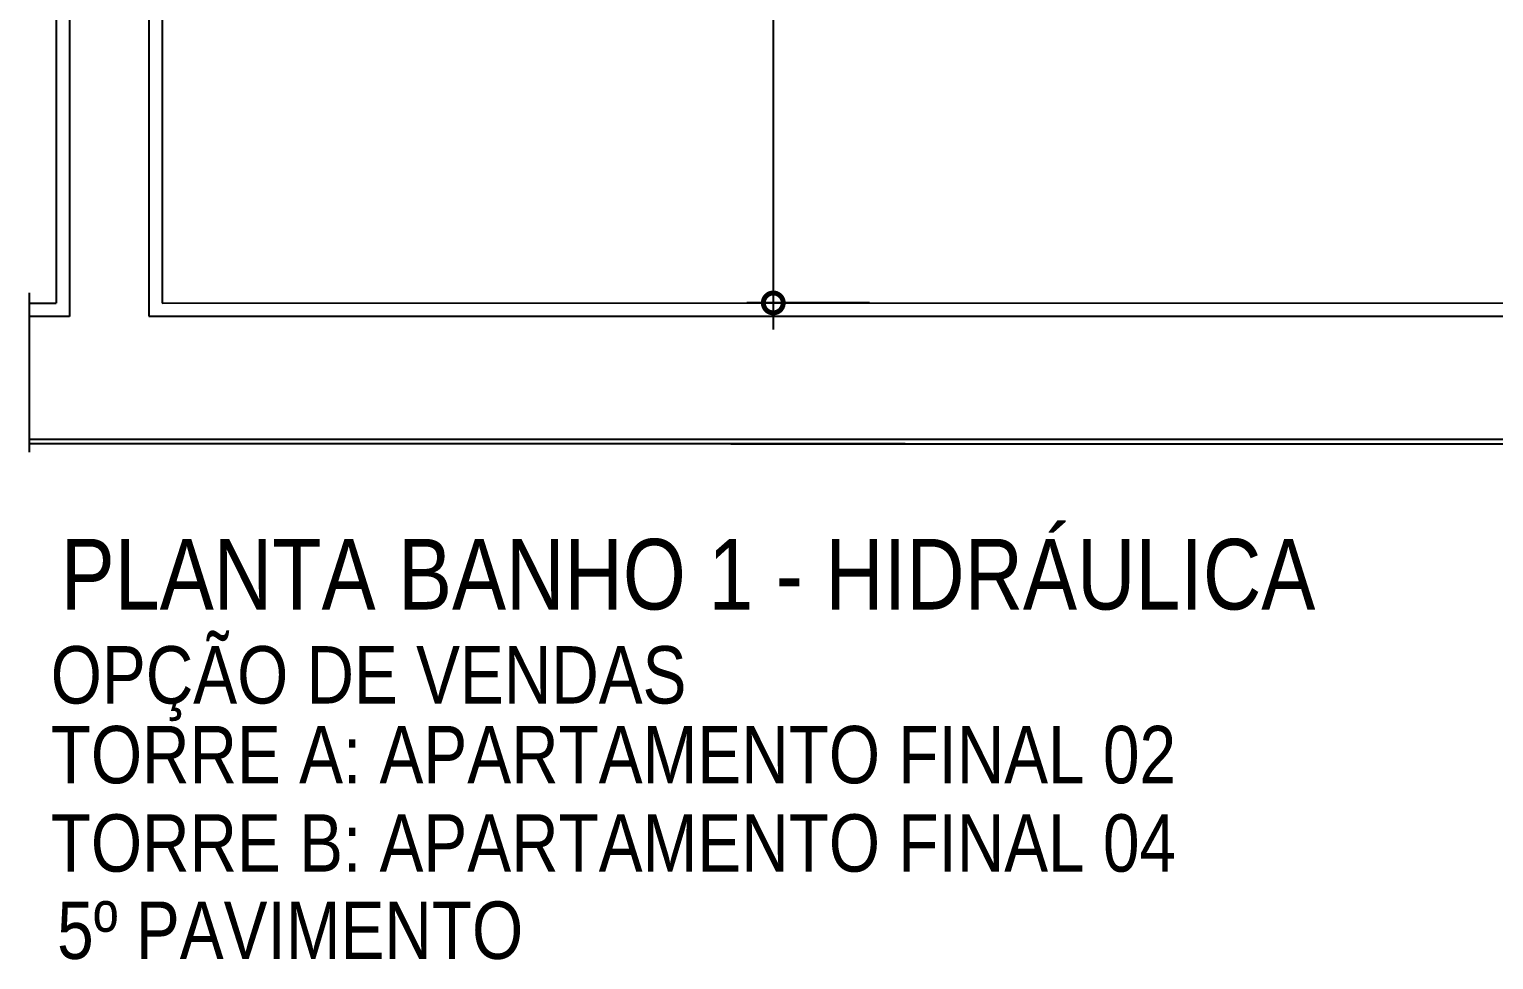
# Model space of a CAD drawing. Header units: metres. Extents: x 3 to 168, y -142 to 28.
# Drawn here: x 56.343 to 58.001, y -96.985 to -95.931 of the extents above; entities that cross this region are included whole.
import ezdxf

# ---------------------------------------------------------------- set-up
doc = ezdxf.new("R2010")
doc.units = ezdxf.units.M
for name, color, linetype in [('ARQ-ALV ACAB', 4, 'Continuous'), ('ARQ-ALV OSSO', 5, 'Continuous'), ('ARQ-AUX', 7, 'Continuous'), ('ARQ-DIM', 2, 'Continuous'), ('ARQ-TXT', 2, 'Continuous')]:
    doc.layers.add(name, color=color, linetype=linetype)
doc.styles.add('Adesa', font='ARIALN.TTF')
doc.dimstyles.new('ADESA 1-0025', dxfattribs={"dimtxt": 0.05, "dimasz": 0.045, "dimexe": 0.03, "dimexo": 0.04, "dimgap": 0.02, "dimtad": 1, "dimtoh": 1, "dimdec": 0, "dimlfac": 100, "dimzin": 4, "dimtxsty": 'Adesa', "dimblk": 'DOTSMALL', "dimcen": 1, "dimdle": 0.03, "dimclrd": 1, "dimclre": 1, "dimclrt": 256, "dimazin": 1, "dimtm": 1e-09, "dimtfac": 1, "dimtdec": 0, "dimtix": 1, "dimtmove": 2, "dimatfit": 0, "dimldrblk": 'DOTSMALL', "dimfxl": 0.8, "dimtvp": 2, "dimtolj": 1, "dimtzin": 0, "dimarcsym": 0})

# ---------------------------------------------------------------- blocks, each defined once
blk = doc.blocks.new('_DotSmall')
at = {"color": 0, "linetype": 'ByBlock', "const_width": 0.5}
blk.add_lwpolyline([(-0.0625, 0, 1), (0.0625, 0, 1)], format="xyb", close=True, dxfattribs=at)
blk = doc.blocks.new('*D244')
at = {"layer": 'ARQ-DIM', "color": 1, "lineweight": -2, "transparency": 16777216}
for p, q in [((57.1849, -95.2915), (57.1849, -96.2711)), ((57.294, -95.3215), (57.1549, -95.3215)), ((57.294, -96.2411), (57.1549, -96.2411))]:
    blk.add_line(p, q, dxfattribs=at)
at = {"layer": 'Defpoints', "color": 0, "transparency": 16777216}
for p in [(57.334, -95.3215, 0), (57.1849, -96.2411), (57.334, -96.2411)]:
    blk.add_point(p, dxfattribs=at)
at = {"layer": 'ARQ-DIM', "color": 1, "lineweight": -2, "transparency": 16777216, "xscale": 0.045, "yscale": 0.045, "zscale": 0.045}
for p, rotation in [((57.1849, -95.3215), 90), ((57.1849, -96.2411), 270)]:
    blk.add_blockref('_DotSmall', p, dxfattribs=dict(at, rotation=rotation))
at = {"layer": 'ARQ-DIM', "transparency": 16777216, "insert": (57.1394, -95.5371), "char_height": 0.05, "attachment_point": 5, "rotation": 90, "style": 'Adesa'}
blk.add_mtext('\\A1;92', dxfattribs=at)
blk = doc.blocks.new('AREAS MOLHADAS')
at = {"layer": 'ARQ-ALV ACAB'}
for p, q in [((56.4929, -96.2413), (58.5132, -96.2408)), ((57.1369, -96.4009), (58.5132, -96.4009))]:
    blk.add_line(p, q, dxfattribs=at)
for points in [[(56.373, -94.8415), (56.3729, -96.2413)], [(56.4929, -95.3216), (56.4929, -96.2413)], [(56.3425, -96.2413), (56.373, -96.2413)], [(57.3343, -96.4009), (56.3425, -96.4009)]]:
    blk.add_lwpolyline(points, dxfattribs=at)
at = {"layer": 'ARQ-ALV OSSO'}
for p, q in [((57.3293, -96.2562), (58.5082, -96.2559)), ((58.5082, -96.3959), (57.1369, -96.3959))]:
    blk.add_line(p, q, dxfattribs=at)
for points in [[(56.388, -94.8465), (56.3879, -96.2563)], [(56.4782, -95.3066), (56.4779, -96.2561)], [(56.3425, -96.2561), (56.3879, -96.2561)], [(56.4779, -96.2561), (57.3419, -96.2561)], [(57.3343, -96.3959), (56.3425, -96.3959)]]:
    blk.add_lwpolyline(points, dxfattribs=at)
at = {"layer": 'ARQ-AUX'}
blk.add_lwpolyline([(56.3425, -96.2295), (56.3425, -96.4101)], dxfattribs=at)
at = {"layer": 'ARQ-TXT', "ltscale": 0.5, "style": 'Adesa'}
blk.add_text('PLANTA BANHO 1 - HIDRÁULICA', height=0.08, dxfattribs=at).set_placement((56.3782, -96.5884, 0))
at = {"layer": 'ARQ-TXT', "style": 'Adesa'}
for s, p in [('OPÇÃO DE VENDAS', (56.3668, -96.6949, 217.9394)), ('TORRE A: APARTAMENTO FINAL 02', (56.3668, -96.7853, 217.9394)), ('TORRE B: APARTAMENTO FINAL 04 ', (56.3668, -96.8854, 217.9394)), ('5º PAVIMENTO', (56.374, -96.9842, 326.909))]:
    blk.add_text(s, height=0.065, dxfattribs=at).set_placement(p)
at = {"layer": 'ARQ-DIM'}
dim = blk.add_linear_dim(base=(57.1849, -96.2411), p1=(57.334, -95.3215, 0), p2=(57.334, -96.2411), angle=90, dimstyle='ADESA 1-0025', dxfattribs=at)
dim.commit()
dim.dimension.update_dxf_attribs({"geometry": '*D244', "text_midpoint": (57.1394, -95.5371), "dimtype": 128})

msp = doc.modelspace()

# ---------------------------------------------------------------- block references
msp.add_blockref('AREAS MOLHADAS', (0, 0))

doc.saveas('drawing.dxf')
